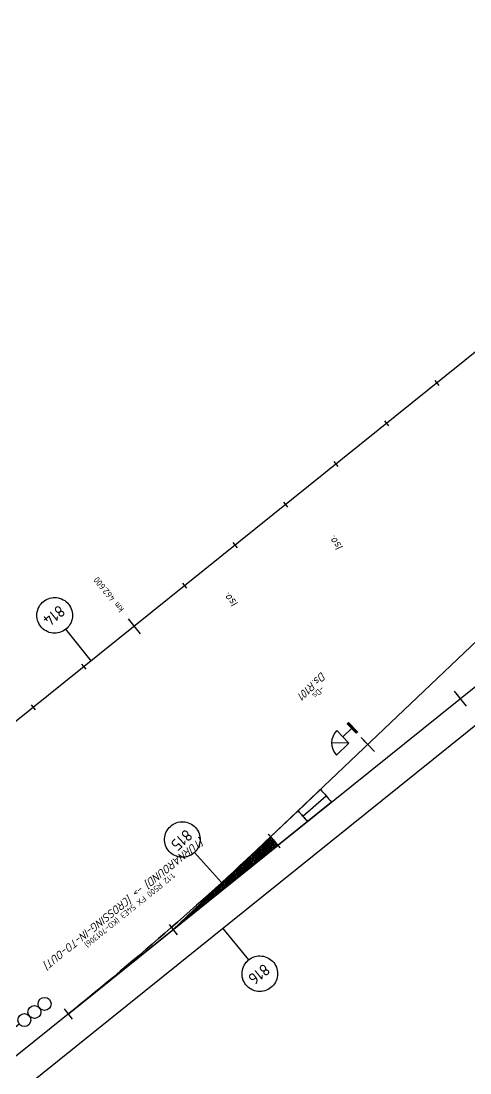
# Model space of a CAD drawing. Header units: metres. Extents: x 304105 to 305280, y 6702571 to 6703615.
# Drawn here: x 304855.8 to 304925.1, y 6703023.3 to 6703185.8 of the extents above; entities that cross this region are included whole.
import ezdxf
from ezdxf.enums import TextEntityAlignment as Align

# ---------------------------------------------------------------- set-up
doc = ezdxf.new("R2010")
doc.units = ezdxf.units.M
for name, color, linetype in [('JBTFE__INNSETTINGSPUNKT', 62, 'Continuous'), ('JBTOB__INFO', 4, 'Continuous'), ('JBTOB__KO_SPV', 2, 'Continuous'), ('JBTOB__KO_SPV_KORTSVILLEPARTI_FRA_BK', 62, 'Continuous'), ('JBTOB__KO_SPV_LANGSVILLEPARTI_FRA_BK', 62, 'Continuous'), ('JBTOB__KO_SPV_SENTERLINJER', 62, 'Continuous'), ('JBTOB__NAVN', 2, 'Continuous'), ('JBTOB__SPV_TYPE', 2, 'Continuous'), ('JBTOB_KO_SPO', 2, 'Continuous'), ('JBTOB_KO_SPV', 2, 'Continuous'), ('JBTSI__INFO', 4, 'Continuous'), ('JBTSI__NAVN', 2, 'Continuous'), ('JBTSI_SA_SIG', 2, 'Continuous'), ('JBTSI_SA_SKJ', 2, 'Continuous'), ('JBTSI_SA_SPF', 2, 'Continuous'), ('RC_SYMBOLFRAMES', 7, 'Continuous')]:
    doc.layers.add(name, color=color, linetype=linetype)
doc.layers.add('JBTFE_ANNOTATIONS_MILEAGE', color=2, linetype='Continuous', true_color=0xffff00)
doc.styles.add('ISO', font='iso3098.shx')
doc.styles.add('RC-STANDARD', font='iso3098.shx')

# ---------------------------------------------------------------- blocks, each defined once
blk = doc.blocks.new('NO-BN-2D-JBTOB-CONNECTION-SWITCH-12.00-R500-H-54E3-FX-3')
at = {"color": 0, "linetype": 'Continuous', "lineweight": -2, "transparency": 16777216}
for p, q in [((-41.21, 0), (-41.59, -0.38)), ((-41.48, 0), (-41.59, -0.11)), ((-40.94, 0), (-41.58, -0.64)), ((-40.67, 0), (-41.57, -0.9)), ((-40.4, 0), (-41.56, -1.16)), ((-40.13, 0), (-41.55, -1.41)), ((-39.86, 0), (-41.53, -1.66)), ((-39.59, 0), (-41.3, -1.71)), ((-39.32, 0), (-41.01, -1.68)), ((-39.05, 0), (-40.71, -1.66)), ((-38.78, 0), (-40.42, -1.64)), ((-38.52, 0), (-40.13, -1.61)), ((-38.25, 0), (-39.83, -1.59)), ((-37.98, 0), (-39.54, -1.56)), ((-37.71, 0), (-39.24, -1.54)), ((-37.44, 0), (-38.95, -1.51)), ((-37.17, 0), (-38.66, -1.49)), ((-36.9, 0), (-38.36, -1.46)), ((-36.63, 0), (-38.07, -1.44)), ((-36.36, 0), (-37.77, -1.41)), ((-36.09, 0), (-37.48, -1.39)), ((-35.82, 0), (-37.19, -1.37)), ((-35.55, 0), (-36.89, -1.34)), ((-35.28, 0), (-36.6, -1.32)), ((-35.01, 0), (-36.31, -1.29)), ((-34.74, 0), (-36.01, -1.27)), ((-34.47, 0), (-35.72, -1.24)), ((-34.2, 0), (-35.42, -1.22)), ((-33.94, 0), (-35.13, -1.19)), ((-33.67, 0), (-34.84, -1.17)), ((-33.4, 0), (-34.54, -1.15)), ((-33.13, 0), (-34.25, -1.12)), ((-32.86, 0), (-33.95, -1.1)), ((-32.59, 0), (-33.66, -1.07)), ((-32.32, 0), (-33.37, -1.05)), ((-32.05, 0), (-33.07, -1.02)), ((-31.78, 0), (-32.78, -1)), ((-31.51, 0), (-32.48, -0.97)), ((-31.24, 0), (-32.19, -0.95)), ((-30.97, 0), (-31.9, -0.92)), ((-30.7, 0), (-31.6, -0.9)), ((-30.43, 0), (-31.31, -0.88)), ((-30.16, 0), (-31.02, -0.85)), ((-29.89, 0), (-30.72, -0.83)), ((-29.62, 0), (-30.43, -0.8)), ((-29.36, 0), (-30.13, -0.78)), ((-29.09, 0), (-29.84, -0.75)), ((-28.82, 0), (-29.55, -0.73)), ((-28.55, 0), (-29.25, -0.7)), ((-28.28, 0), (-28.96, -0.68)), ((-28.01, 0), (-28.66, -0.66)), ((-27.74, 0), (-28.37, -0.63)), ((-27.47, 0), (-28.08, -0.61)), ((-27.2, 0), (-27.78, -0.58)), ((-26.93, 0), (-27.49, -0.56)), ((-26.66, 0), (-27.19, -0.53)), ((-26.39, 0), (-26.9, -0.51)), ((-26.12, 0), (-26.61, -0.48)), ((-25.85, 0), (-26.31, -0.46)), ((-25.58, 0), (-26.02, -0.44)), ((-25.31, 0), (-25.72, -0.41)), ((-25.04, 0), (-25.43, -0.39)), ((-24.78, 0), (-25.14, -0.36)), ((-24.51, 0), (-24.84, -0.34)), ((-24.24, 0), (-24.55, -0.31)), ((-23.97, 0), (-24.26, -0.29)), ((-23.7, 0), (-23.96, -0.26)), ((-23.43, 0), (-23.67, -0.24)), ((-23.16, 0), (-23.37, -0.21)), ((-22.89, 0), (-23.08, -0.19)), ((-22.62, 0), (-22.79, -0.17)), ((-22.35, 0), (-22.49, -0.14)), ((-22.08, 0), (-22.2, -0.12)), ((-21.81, 0), (-21.9, -0.09)), ((-21.54, 0), (-21.61, -0.07)), ((-21.27, 0), (-21.32, -0.04)), ((-21, 0), (-21.02, -0.02))]:
    blk.add_line(p, q, dxfattribs=at)
at = {"color": 0, "linetype": 'ByBlock', "lineweight": -2, "transparency": 16777216}
for p, q in [((-20.8, -1), (-20.8, 1)), ((0, 0), (-20.8, 0)), ((0, -1), (0, 1))]:
    blk.add_line(p, q, dxfattribs=at)
at = {"color": 0, "linetype": 'ByBlock', "lineweight": -2, "transparency": 16777216, "flags": 128}
for points in [[(-20.8, 0), (-41.59, 0, 0.020788), (-41.52, -1.73)], [(-41.59, 0, 0.020788), (-41.52, -1.73), (-41.52, -1.73, -0.020788), (-41.59, 0)]]:
    blk.add_lwpolyline(points, format="xyb", close=True, dxfattribs=at)
at = {"color": 0, "linetype": 'ByBlock', "lineweight": -2, "transparency": 16777216}
for start, end in [(178.5, 180), (180, 186.2636)]:
    blk.add_arc((-20.8, 0), 20.8, start, end, dxfattribs=at)
at = {"layer": 'JBTOB__KO_SPV_KORTSVILLEPARTI_FRA_BK', "linetype": 'ByBlock', "lineweight": -2, "transparency": 16777216}
blk.add_line((-47.41, -1.11), (-52.18, -1.31), dxfattribs=at)
at = {"layer": 'JBTOB__KO_SPV_KORTSVILLEPARTI_FRA_BK', "linetype": 'ByBlock', "lineweight": -2, "transparency": 16777216, "flags": 128}
blk.add_lwpolyline([(-47.43, 0, 0.020788), (-47.34, -2.21), (-52.1, -2.61, -0.020788), (-52.2, 0)], format="xyb", close=True, dxfattribs=at)
at = {"layer": 'JBTOB__KO_SPV_LANGSVILLEPARTI_FRA_BK', "linetype": 'ByBlock', "lineweight": -2, "transparency": 16777216, "flags": 128}
blk.add_lwpolyline([(-41.59, 0, 0.020788), (-41.52, -1.73), (-47.34, -2.21, -0.020788), (-47.43, 0)], format="xyb", close=True, dxfattribs=at)
at = {"layer": 'JBTOB__KO_SPV_SENTERLINJER', "linetype": 'ByBlock', "lineweight": -2, "transparency": 16777216, "flags": 128}
blk.add_lwpolyline([(0, 0), (-41.59, 0)], dxfattribs=at)
blk.add_lwpolyline([(0, 0, 0.020788), (-41.52, -1.73), (-41.52, -1.73)], format="xyb", dxfattribs=at)
blk = doc.blocks.new('*Z9')
at = {"layer": 'JBTOB__KO_SPV', "color": 0, "linetype": 'ByBlock', "lineweight": -2, "transparency": 16777216}
blk.add_blockref('NO-BN-2D-JBTOB-CONNECTION-SWITCH-12.00-R500-H-54E3-FX-3', (0, 0), dxfattribs=at)
at = {"layer": 'JBTOB__INFO', "color": 0, "linetype": 'ByBlock', "lineweight": -2, "transparency": 16777216, "style": 'ISO'}
blk.add_attdef('OBJEKTINFO', text='', height=0.9, dxfattribs=at).set_placement((0, 9.9), align=Align.MIDDLE_CENTER)
at = {"layer": 'JBTOB__NAVN', "color": 0, "linetype": 'ByBlock', "lineweight": -2, "transparency": 16777216, "style": 'ISO', "oblique": 15}
blk.add_attdef('OBJEKTNAVN', text='', height=1.25, dxfattribs=at).set_placement((0, 8.5), align=Align.MIDDLE_CENTER)
at = {"layer": 'JBTOB__SPV_TYPE', "color": 0, "linetype": 'ByBlock', "lineweight": -2, "transparency": 16777216, "style": 'ISO'}
blk.add_attdef('BETEGNELSE', text='', height=0.9, dxfattribs=at).set_placement((0, 7.1), align=Align.MIDDLE_CENTER)
blk = doc.blocks.new('NO-BN-2D-JBTSI-TOGDETEKSJON-EN-STREK-ISOLERT-SKJOET')
at = {"color": 0, "linetype": 'ByBlock', "lineweight": -2, "transparency": 16777216}
blk.add_line((0, -2.25), (0, 0.75), dxfattribs=at)
blk = doc.blocks.new('NO-BN-2D-INSERTION-POINT')
at = {"layer": 'JBTFE__INNSETTINGSPUNKT', "linetype": 'ByBlock', "lineweight": -2, "transparency": 16777216}
for p, q in [((-0.05, 0), (0.05, 0)), ((0, -0.05), (0, 0.05))]:
    blk.add_line(p, q, dxfattribs=at)
blk.add_circle((0, 0), 0.05, dxfattribs=at)
blk = doc.blocks.new('*Z16')
at = {"color": 0, "linetype": 'ByBlock', "lineweight": -2, "transparency": 16777216, "rotation": 180}
blk.add_blockref('NO-BN-2D-JBTSI-TOGDETEKSJON-EN-STREK-ISOLERT-SKJOET', (0, 0), dxfattribs=at)
at = {"color": 0, "linetype": 'ByBlock', "lineweight": -2, "transparency": 16777216}
blk.add_blockref('NO-BN-2D-INSERTION-POINT', (0, 0), dxfattribs=at)
at = {"layer": 'JBTSI__INFO', "color": 0, "linetype": 'ByBlock', "lineweight": -2, "transparency": 16777216, "style": 'ISO'}
blk.add_attdef('OBJEKTINFO', text='', height=0.9, rotation=270, dxfattribs=at).set_placement((1.4, -30), align=Align.MIDDLE_CENTER)
at = {"layer": 'JBTSI__NAVN', "color": 0, "linetype": 'ByBlock', "lineweight": -2, "transparency": 16777216, "style": 'ISO', "oblique": 15}
blk.add_attdef('OBJEKTNAVN', text='', height=1.25, rotation=270, dxfattribs=at).set_placement((0, -30), align=Align.MIDDLE_CENTER)
blk = doc.blocks.new('*Z17')
at = {"color": 0, "linetype": 'ByBlock', "lineweight": -2, "transparency": 16777216, "rotation": 180.0000000000001}
blk.add_blockref('NO-BN-2D-JBTSI-TOGDETEKSJON-EN-STREK-ISOLERT-SKJOET', (0, 0), dxfattribs=at)
at = {"color": 0, "linetype": 'ByBlock', "lineweight": -2, "transparency": 16777216}
blk.add_blockref('NO-BN-2D-INSERTION-POINT', (0, 0), dxfattribs=at)
at = {"layer": 'JBTSI__INFO', "color": 0, "linetype": 'ByBlock', "lineweight": -2, "transparency": 16777216, "style": 'ISO'}
blk.add_attdef('OBJEKTINFO', text='', height=0.9, rotation=270, dxfattribs=at).set_placement((1.4, -30), align=Align.MIDDLE_CENTER)
at = {"layer": 'JBTSI__NAVN', "color": 0, "linetype": 'ByBlock', "lineweight": -2, "transparency": 16777216, "style": 'ISO', "oblique": 15}
blk.add_attdef('OBJEKTNAVN', text='', height=1.25, rotation=270, dxfattribs=at).set_placement((0, -30), align=Align.MIDDLE_CENTER)
blk = doc.blocks.new('NO-BN-2D-JBTFE-SECTION-SYMBOL')
at = {"color": 0, "linetype": 'ByBlock', "lineweight": -2, "transparency": 16777216, "style": 'ISO'}
blk.add_attdef('X_001', (-0.63, -0.9), '', height=1.8, dxfattribs=at)
blk = doc.blocks.new('*Z45')
at = {"layer": 'RC_SYMBOLFRAMES', "color": 0, "linetype": 'Continuous', "transparency": 16777216}
blk.add_lwpolyline([(-0.1, 9), (-0.03, 2.75)], dxfattribs=at)
blk.add_lwpolyline([(-0.03, 2.75, -0.414214), (2.75, 0.03), (2.75, 0.03, -0.414214), (0.03, -2.75, -0.414214), (-2.75, -0.03), (-2.75, -0.03, -0.414214), (-0.03, 2.75)], format="xyb", close=True, dxfattribs=at)
at = {"color": 0, "linetype": 'ByBlock', "lineweight": -2, "transparency": 16777216}
ref = blk.add_blockref('NO-BN-2D-JBTFE-SECTION-SYMBOL', (0, 0), dxfattribs=dict(at, rotation=0.6650820638424095))
ref.add_attrib('X_001', '815', (-1.56, -0.92), dxfattribs={"color": 0, "linetype": 'ByBlock', "lineweight": -2, "transparency": 16777216, "height": 1.8, "rotation": 0.6651, "style": 'ISO'})
at = {"layer": 'JBTSI__INFO', "color": 0, "linetype": 'ByBlock', "lineweight": -2, "transparency": 16777216, "style": 'ISO'}
blk.add_attdef('OBJEKTINFO', text='', height=0.9, rotation=270, dxfattribs=at).set_placement((1.4, -30), align=Align.MIDDLE_CENTER)
at = {"layer": 'JBTSI__NAVN', "color": 0, "linetype": 'ByBlock', "lineweight": -2, "transparency": 16777216, "style": 'ISO', "oblique": 15}
blk.add_attdef('OBJEKTNAVN', text='', height=1.25, rotation=270, dxfattribs=at).set_placement((0, -30), align=Align.MIDDLE_CENTER)
blk = doc.blocks.new('*Z46')
at = {"layer": 'RC_SYMBOLFRAMES', "color": 0, "linetype": 'Continuous', "transparency": 16777216}
blk.add_lwpolyline([(-0.07, 2.75, -0.414214), (2.68, 0), (2.68, 0, -0.414214), (-0.07, -2.75, -0.414214), (-2.82, 0), (-2.82, 0, -0.414214), (-0.07, 2.75)], format="xyb", close=True, dxfattribs=at)
blk.add_lwpolyline([(0, -9), (-0.05, -2.75)], dxfattribs=at)
at = {"color": 0, "linetype": 'ByBlock', "lineweight": -2, "transparency": 16777216}
ref = blk.add_blockref('NO-BN-2D-JBTFE-SECTION-SYMBOL', (0, 0), dxfattribs=at)
ref.add_attrib('X_001', '816', (-1.63, -0.9), dxfattribs={"color": 0, "linetype": 'ByBlock', "lineweight": -2, "transparency": 16777216, "height": 1.8, "style": 'ISO'})
at = {"layer": 'JBTSI__INFO', "color": 0, "linetype": 'ByBlock', "lineweight": -2, "transparency": 16777216, "style": 'ISO'}
blk.add_attdef('OBJEKTINFO', text='', height=0.9, rotation=270, dxfattribs=at).set_placement((1.4, 30), align=Align.MIDDLE_CENTER)
at = {"layer": 'JBTSI__NAVN', "color": 0, "linetype": 'ByBlock', "lineweight": -2, "transparency": 16777216, "style": 'ISO', "oblique": 15}
blk.add_attdef('OBJEKTNAVN', text='', height=1.25, rotation=270, dxfattribs=at).set_placement((0, 30), align=Align.MIDDLE_CENTER)
blk = doc.blocks.new('*Z55', base_point=(304770.23, 6702976.87))
at = {"color": 0}
for p, q in [((304919.71, 6703130.3), (304920.34, 6703129.52)), ((304911.92, 6703124.03), (304912.55, 6703123.25)), ((304904.13, 6703117.77), (304904.75, 6703116.99)), ((304896.33, 6703111.5), (304896.96, 6703110.72)), ((304888.54, 6703105.23), (304889.17, 6703104.45)), ((304880.75, 6703098.97), (304881.37, 6703098.19)), ((304872.33, 6703093.48), (304874.21, 6703091.14)), ((304865.16, 6703086.44), (304865.79, 6703085.66)), ((304857.37, 6703080.17), (304857.99, 6703079.39))]:
    blk.add_line(p, q, dxfattribs=at)
at = {"color": 0, "insert": (304871.39, 6703094.65), "char_height": 1, "attachment_point": 4, "rotation": 128.7992, "style": 'RC-STANDARD'}
blk.add_mtext('km 462.600', dxfattribs=at)
blk = doc.blocks.new('NO-BN-2D-JBTSI-SIGNAL-20-HS3-DS')
at = {"color": 0, "linetype": 'ByBlock', "lineweight": -2, "transparency": 16777216}
for p, q in [((0, 6), (0, 4.31)), ((-1.33, 2), (-1.33, 4.67)), ((-1.33, 2), (0.55, 3.89)), ((1.33, 2), (-1.33, 2)), ((0, 2), (0, 0))]:
    blk.add_line(p, q, dxfattribs=at)
at = {"color": 0, "linetype": 'Continuous', "lineweight": -2, "transparency": 16777216}
for p, q in [((-0.71, -0.15), (-1, 0.14)), ((-0.76, -0.15), (-1, 0.09)), ((-0.8, -0.15), (-1, 0.05)), ((-0.85, -0.15), (-1, 0)), ((-0.67, -0.15), (-0.97, 0.15)), ((-0.62, -0.15), (-0.92, 0.15)), ((-0.58, -0.15), (-0.88, 0.15)), ((-0.53, -0.15), (-0.83, 0.15)), ((-0.49, -0.15), (-0.79, 0.15)), ((-0.44, -0.15), (-0.74, 0.15)), ((-0.4, -0.15), (-0.7, 0.15)), ((-0.35, -0.15), (-0.65, 0.15)), ((-0.31, -0.15), (-0.61, 0.15)), ((-0.26, -0.15), (-0.56, 0.15)), ((-0.22, -0.15), (-0.52, 0.15)), ((-0.17, -0.15), (-0.47, 0.15)), ((-0.13, -0.15), (-0.43, 0.15)), ((-0.08, -0.15), (-0.38, 0.15)), ((-0.04, -0.15), (-0.34, 0.15)), ((0.01, -0.15), (-0.29, 0.15)), ((0.05, -0.15), (-0.25, 0.15)), ((0.1, -0.15), (-0.2, 0.15)), ((0.14, -0.15), (-0.16, 0.15)), ((0.18, -0.15), (-0.12, 0.15)), ((0.23, -0.15), (-0.07, 0.15)), ((0.27, -0.15), (-0.03, 0.15)), ((0.32, -0.15), (0.02, 0.15)), ((0.36, -0.15), (0.06, 0.15)), ((0.41, -0.15), (0.11, 0.15)), ((0.45, -0.15), (0.15, 0.15)), ((0.5, -0.15), (0.2, 0.15)), ((0.54, -0.15), (0.24, 0.15)), ((0.59, -0.15), (0.29, 0.15)), ((0.63, -0.15), (0.33, 0.15)), ((0.68, -0.15), (0.38, 0.15)), ((0.72, -0.15), (0.42, 0.15)), ((0.77, -0.15), (0.47, 0.15)), ((0.81, -0.15), (0.51, 0.15)), ((0.86, -0.15), (0.56, 0.15)), ((0.9, -0.15), (0.6, 0.15)), ((0.95, -0.15), (0.65, 0.15)), ((0.99, -0.15), (0.69, 0.15)), ((1, -0.11), (0.74, 0.15)), ((1, -0.07), (0.78, 0.15)), ((1, -0.02), (0.83, 0.15)), ((1, 0.02), (0.87, 0.15)), ((1, 0.07), (0.92, 0.15)), ((1, 0.11), (0.96, 0.15)), ((-0.89, -0.15), (-1, -0.04)), ((-0.94, -0.15), (-1, -0.09)), ((-0.98, -0.15), (-1, -0.13))]:
    blk.add_line(p, q, dxfattribs=at)
at = {"color": 0, "linetype": 'ByBlock', "lineweight": -2, "transparency": 16777216}
blk.add_lwpolyline([(1, -0.15), (1, 0.15), (-1, 0.15), (-1, -0.15)], close=True, dxfattribs=at)
for centre in [(0, 11), (0, 9), (0, 7)]:
    blk.add_circle(centre, 1, dxfattribs=at)
blk.add_arc((-1.33, 2), 2.67, 0, 90, dxfattribs=at)
blk = doc.blocks.new('*Z67')
at = {"color": 0, "linetype": 'ByBlock', "lineweight": -2, "transparency": 16777216, "rotation": 90}
blk.add_blockref('NO-BN-2D-JBTSI-SIGNAL-20-HS3-DS', (0, 0), dxfattribs=at)
at = {"color": 0, "linetype": 'ByBlock', "lineweight": -2, "transparency": 16777216}
blk.add_blockref('NO-BN-2D-INSERTION-POINT', (0, 0), dxfattribs=at)
at = {"layer": 'JBTSI__INFO', "color": 0, "linetype": 'ByBlock', "lineweight": -2, "transparency": 16777216, "style": 'ISO'}
blk.add_attdef('OBJEKTINFO', text='', height=0.9, dxfattribs=at).set_placement((0, -7.6), align=Align.MIDDLE_CENTER)
at = {"layer": 'JBTSI__NAVN', "color": 0, "linetype": 'ByBlock', "lineweight": -2, "transparency": 16777216, "style": 'ISO', "oblique": 15}
blk.add_attdef('OBJEKTNAVN', text='', height=1.25, dxfattribs=at).set_placement((0, -9), align=Align.MIDDLE_CENTER)
blk = doc.blocks.new('NO-BN-2D-JBTSI-SIGNAL-43-DS')
at = {"color": 0, "linetype": 'ByBlock', "lineweight": -2, "transparency": 16777216}
for p, q in [((-1.33, 2), (-1.33, 4.67)), ((-1.33, 2), (0.55, 3.89)), ((1.33, 2), (-1.33, 2)), ((0, 0), (0, 2))]:
    blk.add_line(p, q, dxfattribs=at)
at = {"color": 0, "linetype": 'Continuous', "lineweight": -2, "transparency": 16777216}
for p, q in [((-0.71, -0.15), (-1, 0.14)), ((-0.76, -0.15), (-1, 0.09)), ((-0.8, -0.15), (-1, 0.05)), ((-0.85, -0.15), (-1, 0)), ((-0.67, -0.15), (-0.97, 0.15)), ((-0.62, -0.15), (-0.92, 0.15)), ((-0.58, -0.15), (-0.88, 0.15)), ((-0.53, -0.15), (-0.83, 0.15)), ((-0.49, -0.15), (-0.79, 0.15)), ((-0.44, -0.15), (-0.74, 0.15)), ((-0.4, -0.15), (-0.7, 0.15)), ((-0.35, -0.15), (-0.65, 0.15)), ((-0.31, -0.15), (-0.61, 0.15)), ((-0.26, -0.15), (-0.56, 0.15)), ((-0.22, -0.15), (-0.52, 0.15)), ((-0.17, -0.15), (-0.47, 0.15)), ((-0.13, -0.15), (-0.43, 0.15)), ((-0.08, -0.15), (-0.38, 0.15)), ((-0.04, -0.15), (-0.34, 0.15)), ((0.01, -0.15), (-0.29, 0.15)), ((0.05, -0.15), (-0.25, 0.15)), ((0.1, -0.15), (-0.2, 0.15)), ((0.14, -0.15), (-0.16, 0.15)), ((0.18, -0.15), (-0.12, 0.15)), ((0.23, -0.15), (-0.07, 0.15)), ((0.27, -0.15), (-0.03, 0.15)), ((0.32, -0.15), (0.02, 0.15)), ((0.36, -0.15), (0.06, 0.15)), ((0.41, -0.15), (0.11, 0.15)), ((0.45, -0.15), (0.15, 0.15)), ((0.5, -0.15), (0.2, 0.15)), ((0.54, -0.15), (0.24, 0.15)), ((0.59, -0.15), (0.29, 0.15)), ((0.63, -0.15), (0.33, 0.15)), ((0.68, -0.15), (0.38, 0.15)), ((0.72, -0.15), (0.42, 0.15)), ((0.77, -0.15), (0.47, 0.15)), ((0.81, -0.15), (0.51, 0.15)), ((0.86, -0.15), (0.56, 0.15)), ((0.9, -0.15), (0.6, 0.15)), ((0.95, -0.15), (0.65, 0.15)), ((0.99, -0.15), (0.69, 0.15)), ((1, -0.11), (0.74, 0.15)), ((1, -0.07), (0.78, 0.15)), ((1, -0.02), (0.83, 0.15)), ((1, 0.02), (0.87, 0.15)), ((1, 0.07), (0.92, 0.15)), ((1, 0.11), (0.96, 0.15)), ((-0.89, -0.15), (-1, -0.04)), ((-0.94, -0.15), (-1, -0.09)), ((-0.98, -0.15), (-1, -0.13))]:
    blk.add_line(p, q, dxfattribs=at)
at = {"color": 0, "linetype": 'ByBlock', "lineweight": -2, "transparency": 16777216}
blk.add_lwpolyline([(1, -0.15), (1, 0.15), (-1, 0.15), (-1, -0.15)], close=True, dxfattribs=at)
blk.add_arc((-1.33, 2), 2.67, 0, 90, dxfattribs=at)
blk = doc.blocks.new('*Z84')
at = {"color": 0, "linetype": 'ByBlock', "lineweight": -2, "transparency": 16777216, "rotation": 270}
blk.add_blockref('NO-BN-2D-JBTSI-SIGNAL-43-DS', (0, 0), dxfattribs=at)
at = {"color": 0, "linetype": 'ByBlock', "lineweight": -2, "transparency": 16777216}
blk.add_blockref('NO-BN-2D-INSERTION-POINT', (0, 0), dxfattribs=at)
at = {"layer": 'JBTSI__INFO', "color": 0, "linetype": 'ByBlock', "lineweight": -2, "transparency": 16777216, "style": 'ISO'}
blk.add_attdef('OBJEKTINFO', text='', height=0.9, dxfattribs=at).set_placement((0, -7.6), align=Align.MIDDLE_CENTER)
at = {"layer": 'JBTSI__NAVN', "color": 0, "linetype": 'ByBlock', "lineweight": -2, "transparency": 16777216, "style": 'ISO', "oblique": 15}
blk.add_attdef('OBJEKTNAVN', text='', height=1.25, dxfattribs=at).set_placement((0, -9), align=Align.MIDDLE_CENTER)
blk = doc.blocks.new('*Z95')
at = {"layer": 'RC_SYMBOLFRAMES', "color": 0, "linetype": 'Continuous', "transparency": 16777216}
blk.add_lwpolyline([(0, 9), (-0.01, 2.75)], dxfattribs=at)
blk.add_lwpolyline([(-0.01, 2.75, -0.414214), (2.74, 0), (2.74, 0, -0.414214), (-0.01, -2.75, -0.414214), (-2.76, 0), (-2.76, 0, -0.414214), (-0.01, 2.75)], format="xyb", close=True, dxfattribs=at)
at = {"color": 0, "linetype": 'ByBlock', "lineweight": -2, "transparency": 16777216}
ref = blk.add_blockref('NO-BN-2D-JBTFE-SECTION-SYMBOL', (0, 0), dxfattribs=at)
ref.add_attrib('X_001', '814', (-1.63, -0.9), dxfattribs={"color": 0, "linetype": 'ByBlock', "lineweight": -2, "transparency": 16777216, "height": 1.8, "style": 'ISO'})
at = {"layer": 'JBTSI__INFO', "linetype": 'ByBlock', "lineweight": -2, "transparency": 16777216, "style": 'ISO'}
blk.add_attdef('OBJEKTINFO', text='', height=0.9, rotation=270, dxfattribs=at).set_placement((-1.4, 30), align=Align.MIDDLE_CENTER)
at = {"layer": 'JBTSI__NAVN', "color": 0, "linetype": 'ByBlock', "lineweight": -2, "transparency": 16777216, "style": 'ISO', "oblique": 15}
blk.add_attdef('OBJEKTNAVN', text='', height=1.25, rotation=270, dxfattribs=at).set_placement((1.4, 30), align=Align.MIDDLE_CENTER)

msp = doc.modelspace()

# ---------------------------------------------------------------- linework, layer by layer
at = {"layer": 'JBTOB_KO_SPO', "flags": 128}
for points in [[(305268.46, 6703344.35), (305186.29, 6703305.88, 0.000173), (305178.24, 6703302.1, 0.000519), (305170.19, 6703298.32, 0.000865), (305162.16, 6703294.52, 0.00121), (305154.14, 6703290.68, 0.001556), (305146.15, 6703286.8, 0.001902), (305138.18, 6703282.86, 0.002248), (305130.24, 6703278.86, 0.002594), (305122.34, 6703274.78, 0.002939), (305114.49, 6703270.61, 0.034623), (305030.98, 6703217.89, 0.002973), (305023.64, 6703212.44, 0.002515), (305016.36, 6703206.91, 0.002058), (305009.13, 6703201.31, 0.001601), (305001.94, 6703195.67, 0.001143), (304994.78, 6703189.98, 0.000686), (304987.64, 6703184.26, 0.000229), (304980.51, 6703178.54), (304267.88, 6702605.58)], [(305239.32, 6703330.71, 0.020788), (305202.45, 6703311.53), (305158.21, 6703286.14, 0.000469), (305151.71, 6703282.41, 0.001406), (305145.22, 6703278.64, 0.002344), (305138.76, 6703274.83, 0.003281), (305132.34, 6703270.95, 0.044849), (305060.58, 6703217.44, 0.003281), (305055.02, 6703212.4, 0.002344), (305049.53, 6703207.3, 0.001406), (305044.07, 6703202.15, 0.000469), (305038.63, 6703196.99), (304894.35, 6703059.77, -0.020788), (304863.08, 6703032.41)], [(305279.99, 6703319.71), (305279.59, 6703319.52, 0.000161), (305271.66, 6703315.81, 0.000483), (305263.74, 6703312.09, 0.000804), (305255.83, 6703308.35, 0.001126), (305247.94, 6703304.57, 0.001448), (305240.06, 6703300.76, 0.001769), (305232.21, 6703296.9, 0.002091), (305224.39, 6703292.97, 0.002413), (305216.61, 6703288.98, 0.039252), (305103.54, 6703218.47, 0.002413), (305096.52, 6703213.24, 0.002091), (305089.56, 6703207.95, 0.001769), (305082.63, 6703202.6, 0.001448), (305075.74, 6703197.21, 0.001126), (305068.88, 6703191.78, 0.000804), (305062.04, 6703186.32, 0.000483), (305055.21, 6703180.85, 0.000161), (305048.39, 6703175.37), (304296.08, 6702570.51)], [(305090.05, 6703214.9), (304775.67, 6702962.13, -0.000139), (304768.99, 6702956.76, -0.000417), (304762.3, 6702951.4, -0.000696), (304755.6, 6702946.05, -0.000974), (304748.88, 6702940.73, -0.001252), (304742.14, 6702935.43, -0.001531), (304735.37, 6702930.18, -0.001809), (304728.57, 6702924.96, -0.013789), (304679.28, 6702889.6, -0.001809)]]:
    msp.add_lwpolyline(points, format="xyb", dxfattribs=at)

# ---------------------------------------------------------------- block references
at = {"layer": 'JBTFE_ANNOTATIONS_MILEAGE'}
msp.add_blockref('*Z55', (304770.23, 6702976.87), dxfattribs=at)
at = {"layer": 'JBTOB_KO_SPV'}
ref = msp.add_blockref('*Z9', (304863.08, 6703032.41, 12.38), dxfattribs=dict(at, rotation=218.7991581136151))
ref.add_attrib('OBJEKTNAVN', '[TURNAROUND] -> [CROSSING-IN-TO-OUT]', dxfattribs={"layer": 'JBTOB__NAVN', "color": 0, "linetype": 'ByBlock', "lineweight": -2, "transparency": 16777216, "height": 1.25, "rotation": 218.7992, "style": 'ISO', "oblique": 15}).set_placement((304871.71, 6703049.55, 12.38), align=Align.MIDDLE_CENTER)
ref.add_attrib('BETEGNELSE', '1:12 R500 FX 54E3 (KO-701306)', dxfattribs={"layer": 'JBTOB__SPV_TYPE', "color": 0, "linetype": 'ByBlock', "lineweight": -2, "transparency": 16777216, "height": 0.9, "rotation": 218.7992, "style": 'ISO'}).set_placement((304872.58, 6703048.46, 12.38), align=Align.MIDDLE_CENTER)
at = {"layer": 'JBTSI_SA_SIG'}
ref = msp.add_blockref('*Z84', (304906.97, 6703076.6, 11.83), dxfattribs=dict(at, rotation=223.5627981593002))
ref.add_attrib('OBJEKTNAVN', 'Ds.R101', dxfattribs={"layer": 'JBTSI__NAVN', "color": 0, "linetype": 'ByBlock', "lineweight": -2, "transparency": 16777216, "height": 1.25, "rotation": 223.5628, "style": 'ISO', "oblique": 15}).set_placement((304900.77, 6703083.12, 11.83), align=Align.MIDDLE_CENTER)
ref.add_attrib('OBJEKTINFO', '-Ds', dxfattribs={"layer": 'JBTSI__INFO', "color": 0, "linetype": 'ByBlock', "lineweight": -2, "transparency": 16777216, "height": 0.9, "rotation": 223.5628, "style": 'ISO'}).set_placement((304901.73, 6703082.11, 11.83), align=Align.MIDDLE_CENTER)
ref = msp.add_blockref('*Z67', (304850.86, 6703027.08, 12.5), dxfattribs=dict(at, rotation=218.7991581136152))
ref.add_attrib('OBJEKTNAVN', 'Hs.11010', dxfattribs={"layer": 'JBTSI__NAVN', "color": 0, "linetype": 'ByBlock', "lineweight": -2, "transparency": 16777216, "height": 1.25, "rotation": 218.7992, "style": 'ISO', "oblique": 15}).set_placement((304845.22, 6703034.09, 12.5), align=Align.MIDDLE_CENTER)
ref.add_attrib('OBJEKTINFO', 'Hs3', dxfattribs={"layer": 'JBTSI__INFO', "color": 0, "linetype": 'ByBlock', "lineweight": -2, "transparency": 16777216, "height": 0.9, "rotation": 218.7992, "style": 'ISO'}).set_placement((304846.1, 6703033, 12.5), align=Align.MIDDLE_CENTER)
at = {"layer": 'JBTSI_SA_SKJ'}
ref = msp.add_blockref('*Z17', (304923.2, 6703081.71, 11.7), dxfattribs=dict(at, rotation=218.7991581136151))
ref.add_attrib('OBJEKTNAVN', 'Iso.', dxfattribs={"layer": 'JBTSI__NAVN', "color": 0, "linetype": 'ByBlock', "lineweight": -2, "transparency": 16777216, "height": 1.25, "rotation": 128.7992, "style": 'ISO', "oblique": 15}).set_placement((304904.4, 6703105.09, 11.7), align=Align.MIDDLE_CENTER)
ref = msp.add_blockref('*Z16', (304908.83, 6703074.58, 11.84), dxfattribs=dict(at, rotation=223.5627981593002))
ref.add_attrib('OBJEKTNAVN', 'Iso.', dxfattribs={"layer": 'JBTSI__NAVN', "color": 0, "linetype": 'ByBlock', "lineweight": -2, "transparency": 16777216, "height": 1.25, "rotation": 133.5628, "style": 'ISO', "oblique": 15}).set_placement((304888.16, 6703096.31, 11.84), align=Align.MIDDLE_CENTER)
at = {"layer": 'JBTSI_SA_SPF'}
for name, p, rotation in [('*Z95', (304860.99, 6703093.99, 11.36), 218.7991634007603), ('*Z45', (304880.72, 6703059.37, 12.11), 221.7131832814256), ('*Z46', (304892.63, 6703038.59, 12.11), 218.7991578935339)]:
    msp.add_blockref(name, p, dxfattribs=dict(at, rotation=rotation))

doc.saveas('drawing.dxf')
